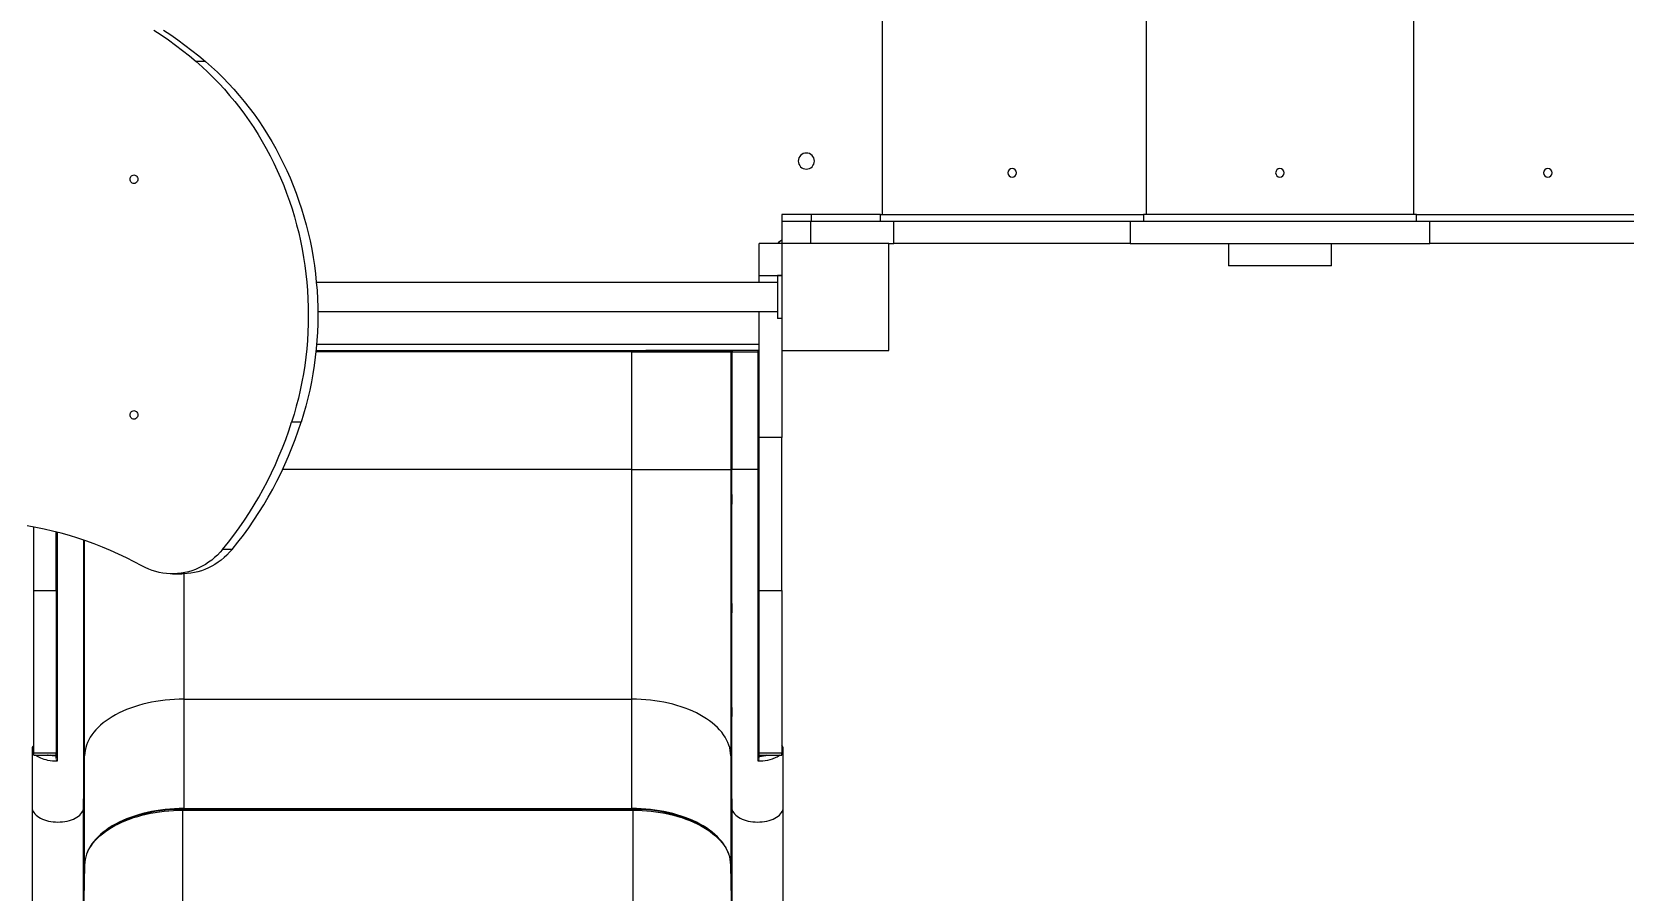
# Model space of a CAD drawing. Header units: millimetres. Extents: x -3658 to 3215, y -4270 to 3008.
# Drawn here: x -1215 to 270, y -846 to -44 of the extents above; entities that cross this region are included whole.
import ezdxf

# ---------------------------------------------------------------- set-up
doc = ezdxf.new("R2010")
doc.units = ezdxf.units.MM
for name, color, linetype in [('DIKOM_ОБЪЕКТ', 7, 'Continuous'), ('DIKOM_РАЗМЕР_ЗОНА', 7, 'Continuous'), ('DIKOM_РАЗМЕР_ОБЪЕКТА', 7, 'Continuous')]:
    doc.layers.add(name, color=color, linetype=linetype)
doc.styles.add('style1', font='arial.ttf', dxfattribs={"width": 0.8})
doc.dimstyles.new('1-50', dxfattribs={"dimtxt": 300, "dimasz": 200, "dimexe": 100, "dimexo": 0, "dimgap": 100, "dimtad": 1, "dimtxsty": 'style1', "dimcen": 200, "dimclrd": 7, "dimclre": 7, "dimclrt": 7, "dimadec": 1, "dimazin": 2, "dimtfac": 1, "dimtmove": 0, "dimatfit": 2, "dimfxl": 0, "dimlwd": 25, "dimlwe": 18, "dimarcsym": 0})

# ---------------------------------------------------------------- blocks, each defined once
blk = doc.blocks.new('*D0')
at = {"layer": 'Defpoints', "color": 0, "transparency": 16777216}
for p in [(-1335.1, -342.1), (1714.9, -342.1), (1714.9, -2112.3)]:
    blk.add_point(p, dxfattribs=at)
at = {"layer": 'DIKOM_РАЗМЕР_ОБЪЕКТА', "color": 7, "lineweight": 18, "transparency": 16777216}
for p, q in [((-1335.1, -342.1), (-1335.1, -2212.3)), ((1714.9, -342.1), (1714.9, -2212.3))]:
    blk.add_line(p, q, dxfattribs=at)
at = {"layer": 'DIKOM_РАЗМЕР_ОБЪЕКТА', "color": 7, "lineweight": 25, "transparency": 16777216}
blk.add_line((-1135.1, -2112.3), (1514.9, -2112.3), dxfattribs=at)
at = {"layer": 'DIKOM_РАЗМЕР_ОБЪЕКТА', "color": 7, "transparency": 16777216}
for points in [[(-1135.1, -2079), (-1135.1, -2145.6), (-1335.1, -2112.3)], [(1514.9, -2079), (1514.9, -2145.6), (1714.9, -2112.3)]]:
    blk.add_solid(points, dxfattribs=at)
at = {"layer": 'DIKOM_РАЗМЕР_ОБЪЕКТА', "color": 7, "transparency": 16777216, "insert": (189.9, -1859), "char_height": 300, "attachment_point": 5, "style": 'style1'}
blk.add_mtext('3050', dxfattribs=at)
blk = doc.blocks.new('*D1')
at = {"layer": 'Defpoints', "color": 0, "transparency": 16777216}
for p in [(-1882.4, 1472), (1047.2, 1472), (-598.6, -1578)]:
    blk.add_point(p, dxfattribs=at)
at = {"layer": 'DIKOM_РАЗМЕР_ОБЪЕКТА', "color": 7, "lineweight": 18, "transparency": 16777216}
for p, q in [((1047.2, 1472), (-1982.4, 1472)), ((-598.6, -1578), (-1982.4, -1578))]:
    blk.add_line(p, q, dxfattribs=at)
at = {"layer": 'DIKOM_РАЗМЕР_ОБЪЕКТА', "color": 7, "lineweight": 25, "transparency": 16777216}
blk.add_line((-1882.4, -1378), (-1882.4, 1272), dxfattribs=at)
at = {"layer": 'DIKOM_РАЗМЕР_ОБЪЕКТА', "color": 7, "transparency": 16777216}
for points in [[(-1915.8, 1272), (-1849.1, 1272), (-1882.4, 1472)], [(-1915.8, -1378), (-1849.1, -1378), (-1882.4, -1578)]]:
    blk.add_solid(points, dxfattribs=at)
at = {"layer": 'DIKOM_РАЗМЕР_ОБЪЕКТА', "color": 7, "transparency": 16777216, "insert": (-2135.7, -49.1), "char_height": 300, "attachment_point": 5, "rotation": 90, "style": 'style1'}
blk.add_mtext('3050', dxfattribs=at)
blk = doc.blocks.new('*D3')
at = {"layer": 'Defpoints', "color": 0, "transparency": 16777216}
for p in [(-3208.3, 3007.9), (230.3, 3007.9), (-1757.8, -3542.1)]:
    blk.add_point(p, dxfattribs=at)
at = {"layer": 'DIKOM_РАЗМЕР_ЗОНА', "color": 7, "lineweight": 18, "transparency": 16777216}
for p, q in [((230.3, 3007.9), (-3308.3, 3007.9)), ((-1757.8, -3542.1), (-3308.3, -3542.1))]:
    blk.add_line(p, q, dxfattribs=at)
at = {"layer": 'DIKOM_РАЗМЕР_ЗОНА', "color": 7, "lineweight": 25, "transparency": 16777216}
blk.add_line((-3208.3, -3342.1), (-3208.3, 2807.9), dxfattribs=at)
at = {"layer": 'DIKOM_РАЗМЕР_ЗОНА', "color": 7, "transparency": 16777216}
for points in [[(-3241.6, 2807.9), (-3175, 2807.9), (-3208.3, 3007.9)], [(-3241.6, -3342.1), (-3175, -3342.1), (-3208.3, -3542.1)]]:
    blk.add_solid(points, dxfattribs=at)
at = {"layer": 'DIKOM_РАЗМЕР_ЗОНА', "color": 7, "transparency": 16777216, "insert": (-3461.5, -162.1), "char_height": 300, "attachment_point": 5, "rotation": 90, "style": 'style1'}
blk.add_mtext('6550', dxfattribs=at)

msp = doc.modelspace()

# ---------------------------------------------------------------- linework, layer by layer
at = {"layer": 'DIKOM_ОБЪЕКТ', "color": 7, "linetype": 'Continuous', "lineweight": 15}
for p, q in [((-421.053, -215.131), (-421.053, 430.869)), ((-175.053, 430.869), (-175.053, -215.131)), ((74.947, -215.131), (74.947, 430.869)), ((-1052.655, -72.239), (-1061.535, -72.239)), ((-515.053, -215.131), (-515.053, -221.131)), ((-487.414, -215.131), (-515.053, -215.131)), ((-515.053, -221.131), (-515.053, -242.131)), ((-515.053, -221.131), (-488.178, -221.131)), ((-488.178, -221.131), (-488.178, -242.131)), ((-488.178, -221.131), (-410.303, -221.131)), ((-422.725, -215.131), (-487.414, -215.131)), ((-487.414, -215.131), (-487.414, -221.131)), ((-422.725, -215.131), (-177.381, -215.131)), ((-422.725, -221.131), (-422.725, -215.131)), ((-410.303, -242.131), (-410.303, -221.131)), ((-410.303, -221.131), (-189.804, -221.131)), ((-189.804, -221.131), (-189.804, -242.131)), ((-189.804, -221.131), (89.697, -221.131)), ((77.275, -215.131), (-177.381, -215.131)), ((-177.381, -215.131), (-177.381, -221.131)), ((77.275, -215.131), (322.619, -215.131)), ((77.275, -221.131), (77.275, -215.131)), ((89.697, -242.131), (89.697, -221.131)), ((89.697, -221.131), (310.196, -221.131)), ((-515.053, -242.131), (-536.053, -242.131)), ((-536.053, -272.13), (-536.053, -242.131)), ((-415.053, -242.131), (-515.053, -242.131)), ((-515.053, -242.131), (-515.053, -342.131)), ((-415.053, -342.131), (-415.053, -242.131)), ((-415.053, -242.131), (-410.303, -242.131)), ((-189.804, -242.131), (-410.303, -242.131)), ((-189.804, -242.131), (89.697, -242.131)), ((-98.053, -242.131), (-98.053, -263.131)), ((-2.053, -263.131), (-2.053, -242.131)), ((310.196, -242.131), (89.697, -242.131)), ((-2.053, -263.131), (-98.053, -263.131)), ((-519.053, -278.631), (-949.317, -278.631)), ((-536.053, -272.13), (-515.053, -272.13)), ((-536.053, -278.631), (-536.053, -272.13)), ((-515.053, -272.131), (-519.053, -272.131)), ((-519.053, -272.131), (-519.053, -312.131)), ((-947.951, -305.631), (-519.053, -305.631)), ((-536.053, -423.281), (-536.053, -305.631)), ((-515.053, -312.131), (-519.053, -312.131)), ((-949.062, -336.131), (-536.053, -336.131)), ((-655.053, -343.131), (-949.716, -343.131)), ((-949.614, -342.131), (-641.526, -342.131)), ((-655.053, -342.131), (-655.053, -343.131)), ((-655.053, -343.131), (-562.554, -343.131)), ((-655.053, -453.086), (-655.053, -343.131)), ((-561.554, -342.131), (-641.696, -342.131)), ((-641.309, -342.131), (-561.379, -342.131)), ((-562.554, -343.131), (-561.553, -343.131)), ((-562.554, -343.131), (-562.554, -453.086)), ((-560.553, -342.131), (-561.554, -342.131)), ((-561.553, -343.131), (-537.031, -343.131)), ((-561.553, -343.131), (-561.553, -453.086)), ((-537.053, -342.131), (-560.553, -342.131)), ((-537.031, -453.086), (-537.031, -343.131)), ((-537.031, -343.131), (-536.053, -343.131)), ((-536.878, -342.131), (-536.053, -342.131)), ((-515.053, -342.131), (-515.053, -423.281)), ((-515.053, -342.131), (-415.053, -342.131)), ((-963.503, -408.907), (-972.383, -408.907)), ((-515.053, -423.281), (-536.053, -423.281)), ((-536.053, -566.032), (-536.053, -423.281)), ((-515.053, -566.032), (-515.053, -423.281)), ((-655.053, -453.086), (-980.852, -453.086)), ((-655.053, -453.086), (-562.554, -453.086)), ((-655.053, -667.603), (-655.053, -453.086)), ((-561.553, -453.086), (-562.554, -453.086)), ((-562.554, -453.086), (-562.554, -720.372)), ((-561.553, -768.553), (-561.553, -453.086)), ((-537.031, -453.086), (-561.553, -453.086)), ((-537.031, -725.575), (-537.031, -453.086)), ((-536.053, -453.086), (-537.031, -453.086)), ((-1213.053, -566.032), (-1213.053, -506.942)), ((-1192.053, -566.032), (-1192.053, -511.513)), ((-1191.075, -511.762), (-1191.075, -725.575)), ((-1166.553, -519.058), (-1166.553, -768.553)), ((-1165.552, -720.372), (-1165.552, -519.4)), ((-1027.891, -527.683), (-1036.771, -527.683)), ((-1083.695, -550.58), (-1074.815, -550.58)), ((-1073.053, -550.553), (-1073.053, -667.603)), ((-1213.053, -566.032), (-1192.053, -566.032)), ((-1213.053, -717.892), (-1213.053, -566.032)), ((-1192.053, -566.032), (-1192.053, -717.892)), ((-536.053, -566.032), (-515.053, -566.032)), ((-536.053, -717.892), (-536.053, -566.032)), ((-515.053, -566.032), (-515.053, -717.892)), ((-1073.053, -667.603), (-1073.053, -769.649)), ((-1073.053, -667.603), (-655.053, -667.603)), ((-655.053, -769.649), (-655.053, -667.603)), ((-1214.553, -713.681), (-1214.553, -713.728)), ((-1214.553, -713.728), (-1214.553, -714.292)), ((-1214.553, -714.292), (-1214.553, -768.553)), ((-1192.053, -717.892), (-1213.053, -717.892)), ((-1213.053, -719.791), (-1213.053, -717.892)), ((-1213.053, -719.791), (-1192.053, -719.791)), ((-1192.053, -719.791), (-1192.053, -717.892)), ((-1192.053, -723.013), (-1192.053, -720.266)), ((-1166.553, -768.553), (-1165.552, -720.372)), ((-1165.552, -822.418), (-1165.552, -720.372)), ((-562.554, -720.372), (-561.553, -768.553)), ((-562.554, -720.372), (-562.554, -822.418)), ((-515.053, -717.892), (-536.053, -717.892)), ((-536.053, -719.791), (-536.053, -717.892)), ((-536.053, -719.791), (-515.053, -719.791)), ((-536.053, -723.013), (-536.053, -720.268)), ((-515.053, -719.791), (-515.053, -717.892)), ((-513.553, -713.728), (-513.553, -713.681)), ((-513.553, -714.292), (-513.553, -713.728)), ((-513.553, -768.553), (-513.553, -714.292)), ((-1214.553, -768.553), (-1214.553, -862.755)), ((-1166.553, -870.598), (-1166.553, -768.553)), ((-1074.051, -769.87), (-1074.051, -770.409)), ((-1074.051, -770.409), (-1074.051, -771.156)), ((-654.055, -770.409), (-1074.051, -770.409)), ((-1074.051, -926.455), (-1074.051, -771.156)), ((-1074.051, -771.156), (-654.055, -771.156)), ((-1073.053, -769.649), (-655.053, -769.649)), ((-1073.053, -769.649), (-1073.053, -769.862)), ((-1073.053, -769.862), (-655.053, -769.862)), ((-655.053, -769.862), (-655.053, -769.649)), ((-654.055, -770.409), (-654.055, -769.879)), ((-654.055, -771.156), (-654.055, -770.409)), ((-654.055, -771.156), (-654.055, -926.455)), ((-561.553, -768.553), (-561.553, -870.598)), ((-513.553, -862.755), (-513.553, -768.553)), ((-1214.553, -805.892), (-1214.553, -845.469)), ((-564.702, -811.357), (-564.623, -811.543)), ((-513.553, -845.469), (-513.553, -805.892)), ((-1165.552, -822.418), (-1166.553, -870.598)), ((-561.553, -870.598), (-562.554, -822.418))]:
    msp.add_line(p, q, dxfattribs=at)
at = {"layer": 'DIKOM_ОБЪЕКТ', "color": 7, "linetype": 'Continuous', "lineweight": 15, "flags": 128}
for points in [[(-1100.976, -42.943), (-1094.151, -47.4), (-1087.422, -52.031), (-1080.793, -56.832), (-1074.266, -61.803), (-1067.845, -66.939), (-1061.535, -72.239)], [(-1092.096, -42.943), (-1085.272, -47.4), (-1078.543, -52.031), (-1071.913, -56.832), (-1065.386, -61.803), (-1058.966, -66.939), (-1052.655, -72.239)], [(-1061.535, -72.239), (-1056.014, -77.116), (-1050.61, -82.151), (-1045.327, -87.339), (-1040.168, -92.677), (-1035.136, -98.161), (-1030.235, -103.788), (-1025.469, -109.553), (-1020.84, -115.454), (-1016.351, -121.485), (-1012.007, -127.643), (-1007.809, -133.924), (-1003.76, -140.323), (-999.864, -146.836), (-996.122, -153.459), (-992.538, -160.186), (-989.114, -167.015), (-985.852, -173.939), (-982.754, -180.955), (-979.823, -188.058), (-977.06, -195.242), (-974.467, -202.503), (-972.046, -209.836), (-969.799, -217.236), (-967.728, -224.697), (-965.832, -232.216), (-964.115, -239.787), (-962.577, -247.404), (-961.219, -255.064), (-960.041, -262.759), (-959.046, -270.486), (-958.233, -278.238), (-957.603, -286.011), (-957.157, -293.8), (-956.894, -301.599), (-956.815, -309.403), (-956.92, -317.206), (-957.209, -325.004), (-957.682, -332.791), (-958.338, -340.562), (-959.178, -348.311), (-960.199, -356.033), (-961.402, -363.724), (-962.786, -371.377), (-964.35, -378.988), (-966.093, -386.552), (-968.014, -394.063), (-970.111, -401.516), (-972.383, -408.907)], [(-1052.655, -72.239), (-1047.134, -77.116), (-1041.731, -82.151), (-1036.447, -87.339), (-1031.288, -92.677), (-1026.256, -98.161), (-1021.355, -103.788), (-1016.589, -109.553), (-1011.96, -115.454), (-1007.472, -121.485), (-1003.127, -127.643), (-998.929, -133.924), (-994.88, -140.323), (-990.984, -146.836), (-987.243, -153.459), (-983.659, -160.186), (-980.234, -167.015), (-976.972, -173.939), (-973.874, -180.955), (-970.943, -188.058), (-968.18, -195.242), (-965.587, -202.503), (-963.167, -209.836), (-960.92, -217.236), (-958.848, -224.697), (-956.953, -232.216), (-955.235, -239.787), (-953.697, -247.404), (-952.339, -255.064), (-951.162, -262.759), (-950.166, -270.486), (-949.353, -278.238), (-948.723, -286.011), (-948.277, -293.8), (-948.014, -301.599), (-947.935, -309.403), (-948.041, -317.206), (-948.33, -325.004), (-948.803, -332.791), (-949.459, -340.562), (-950.298, -348.311), (-951.319, -356.033), (-952.523, -363.724), (-953.907, -371.377), (-955.471, -378.988), (-957.214, -386.552), (-959.134, -394.063), (-961.231, -401.516), (-963.503, -408.907)], [(-1115.942, -182.131), (-1116.033, -183.021), (-1116.301, -183.866), (-1116.733, -184.625), (-1117.307, -185.258), (-1117.994, -185.735), (-1118.761, -186.03), (-1119.567, -186.131), (-1120.374, -186.03), (-1121.14, -185.735), (-1121.827, -185.258), (-1122.401, -184.625), (-1122.833, -183.866), (-1123.101, -183.021), (-1123.192, -182.131), (-1123.101, -181.241), (-1122.833, -180.395), (-1122.401, -179.637), (-1121.827, -179.003), (-1121.14, -178.527), (-1120.374, -178.231), (-1119.567, -178.131), (-1118.761, -178.231), (-1117.994, -178.527), (-1117.307, -179.003), (-1116.733, -179.637), (-1116.301, -180.395), (-1116.033, -181.241), (-1115.942, -182.131)], [(-518.496, -242.131), (-516.953, -240.231), (-515.053, -238.688)], [(-1115.942, -402.131), (-1116.033, -403.021), (-1116.301, -403.866), (-1116.733, -404.625), (-1117.307, -405.258), (-1117.994, -405.735), (-1118.761, -406.03), (-1119.567, -406.131), (-1120.374, -406.03), (-1121.14, -405.735), (-1121.827, -405.258), (-1122.401, -404.625), (-1122.833, -403.866), (-1123.101, -403.021), (-1123.192, -402.131), (-1123.101, -401.241), (-1122.833, -400.395), (-1122.401, -399.637), (-1121.827, -399.003), (-1121.14, -398.527), (-1120.374, -398.231), (-1119.567, -398.131), (-1118.761, -398.231), (-1117.994, -398.527), (-1117.307, -399.003), (-1116.733, -399.637), (-1116.301, -400.395), (-1116.033, -401.241), (-1115.942, -402.131)], [(-561.731, -485.576), (-561.749, -485.322), (-561.765, -484.589), (-561.778, -483.461), (-561.786, -482.063), (-561.788, -480.554), (-561.783, -479.104), (-561.774, -477.877), (-561.759, -477.009), (-561.742, -476.601), (-561.737, -476.576), (-561.719, -476.829), (-561.703, -477.562), (-561.69, -478.691), (-561.682, -480.088), (-561.681, -481.597), (-561.685, -483.047), (-561.694, -484.275), (-561.708, -485.142), (-561.725, -485.551), (-561.731, -485.576)], [(-1112.093, -543.174), (-1119.337, -539.284), (-1126.66, -535.576), (-1134.057, -532.052), (-1141.524, -528.714), (-1149.058, -525.563), (-1156.654, -522.601), (-1164.309, -519.83), (-1172.019, -517.251), (-1179.781, -514.865), (-1187.589, -512.673), (-1195.44, -510.678), (-1203.33, -508.878), (-1211.255, -507.277), (-1219.21, -505.874)], [(-1036.771, -527.683), (-1039.145, -530.411), (-1041.649, -532.993), (-1044.275, -535.423), (-1047.017, -537.692), (-1049.866, -539.795), (-1052.813, -541.725), (-1055.851, -543.476), (-1058.97, -545.043), (-1062.161, -546.423), (-1065.415, -547.61), (-1068.722, -548.602), (-1072.073, -549.395), (-1075.458, -549.987), (-1078.867, -550.377), (-1082.29, -550.563), (-1085.717, -550.544), (-1089.139, -550.322), (-1092.544, -549.895), (-1095.923, -549.267), (-1099.267, -548.438), (-1102.566, -547.411), (-1105.809, -546.188), (-1108.988, -544.775), (-1112.093, -543.174)], [(-1027.891, -527.683), (-1030.265, -530.411), (-1032.769, -532.993), (-1035.396, -535.423), (-1038.137, -537.692), (-1040.986, -539.795), (-1043.934, -541.725), (-1046.971, -543.476), (-1050.09, -545.043), (-1053.281, -546.423), (-1056.535, -547.61), (-1059.842, -548.602), (-1063.193, -549.395), (-1066.578, -549.987), (-1069.987, -550.377), (-1073.41, -550.563), (-1074.815, -550.58)], [(-1166.385, -586.968), (-1166.402, -586.715), (-1166.415, -585.982), (-1166.423, -584.854), (-1166.426, -583.456), (-1166.422, -581.947), (-1166.413, -580.497), (-1166.4, -579.269), (-1166.383, -578.402), (-1166.365, -577.993), (-1166.359, -577.968), (-1166.343, -578.222), (-1166.329, -578.955), (-1166.321, -580.083), (-1166.318, -581.481), (-1166.322, -582.99), (-1166.331, -584.44), (-1166.345, -585.667), (-1166.362, -586.535), (-1166.38, -586.944), (-1166.385, -586.968)], [(-561.721, -586.968), (-561.739, -586.715), (-561.756, -585.982), (-561.771, -584.854), (-561.782, -583.456), (-561.787, -581.947), (-561.787, -580.497), (-561.78, -579.269), (-561.768, -578.402), (-561.752, -577.993), (-561.747, -577.968), (-561.729, -578.222), (-561.712, -578.955), (-561.697, -580.083), (-561.686, -581.481), (-561.681, -582.99), (-561.682, -584.44), (-561.688, -585.668), (-561.7, -586.535), (-561.716, -586.944), (-561.721, -586.968)], [(-1073.053, -667.603), (-1077.439, -667.663), (-1081.816, -667.842), (-1086.172, -668.14), (-1090.499, -668.556), (-1094.787, -669.089), (-1099.026, -669.738), (-1103.207, -670.502), (-1107.319, -671.378), (-1111.355, -672.365), (-1115.304, -673.462), (-1119.159, -674.664), (-1122.909, -675.969), (-1126.548, -677.376), (-1130.066, -678.879), (-1133.456, -680.477), (-1136.71, -682.165), (-1139.82, -683.94), (-1142.781, -685.797), (-1145.585, -687.733), (-1148.225, -689.742), (-1150.697, -691.822), (-1152.993, -693.966), (-1155.11, -696.17), (-1157.042, -698.429), (-1158.786, -700.739), (-1160.336, -703.093), (-1161.69, -705.487), (-1162.845, -707.914), (-1163.797, -710.371), (-1164.546, -712.851), (-1165.088, -715.348), (-1165.424, -717.857), (-1165.552, -720.372)], [(-562.554, -720.372), (-562.682, -717.857), (-563.018, -715.348), (-563.56, -712.851), (-564.309, -710.371), (-565.261, -707.914), (-566.416, -705.487), (-567.77, -703.093), (-569.321, -700.739), (-571.064, -698.429), (-572.996, -696.17), (-575.113, -693.966), (-577.41, -691.822), (-579.881, -689.742), (-582.521, -687.733), (-585.325, -685.797), (-588.286, -683.94), (-591.396, -682.165), (-594.65, -680.477), (-598.04, -678.879), (-601.558, -677.376), (-605.197, -675.969), (-608.947, -674.664), (-612.802, -673.462), (-616.751, -672.365), (-620.787, -671.378), (-624.9, -670.502), (-629.08, -669.738), (-633.319, -669.089), (-637.607, -668.556), (-641.934, -668.14), (-646.291, -667.842), (-650.667, -667.663), (-655.053, -667.603)], [(-1166.395, -683.607), (-1166.41, -683.353), (-1166.42, -682.621), (-1166.425, -681.492), (-1166.424, -680.095), (-1166.418, -678.586), (-1166.406, -677.136), (-1166.39, -675.908), (-1166.373, -675.041), (-1166.355, -674.632), (-1166.35, -674.607), (-1166.335, -674.861), (-1166.324, -675.593), (-1166.319, -676.722), (-1166.32, -678.119), (-1166.326, -679.628), (-1166.338, -681.078), (-1166.354, -682.306), (-1166.372, -683.173), (-1166.39, -683.582), (-1166.395, -683.607)], [(-561.711, -683.607), (-561.729, -683.353), (-561.747, -682.621), (-561.763, -681.492), (-561.777, -680.094), (-561.785, -678.585), (-561.788, -677.135), (-561.784, -675.908), (-561.775, -675.041), (-561.762, -674.632), (-561.757, -674.607), (-561.739, -674.861), (-561.721, -675.593), (-561.705, -676.722), (-561.692, -678.12), (-561.683, -679.628), (-561.68, -681.079), (-561.684, -682.306), (-561.693, -683.173), (-561.706, -683.582), (-561.711, -683.607)], [(-1191.075, -725.575), (-1195.529, -725.332), (-1199.906, -724.685), (-1201.596, -724.312), (-1203.233, -723.874), (-1204.805, -723.372), (-1206.301, -722.809), (-1207.708, -722.185), (-1210.121, -720.827), (-1211.402, -719.791)], [(-1192.053, -720.936), (-1195.876, -720.633), (-1199.476, -720.007), (-1200.241, -719.791)], [(-1198.474, -719.791), (-1195.784, -720.214), (-1192.053, -720.449)], [(-1191.854, -720.277), (-1195.104, -720.101), (-1197.467, -719.791)], [(-516.596, -719.791), (-516.623, -719.815), (-517.516, -720.504), (-518.454, -721.127), (-519.418, -721.685), (-520.391, -722.181), (-524.072, -723.629), (-528.195, -724.685), (-532.575, -725.332), (-537.031, -725.575)], [(-529.632, -719.791), (-532.322, -720.214), (-536.053, -720.449)], [(-1214.553, -768.553), (-1214.451, -769.823), (-1214.144, -771.082), (-1213.637, -772.32), (-1212.932, -773.526), (-1212.037, -774.689), (-1210.958, -775.8), (-1209.705, -776.849), (-1208.289, -777.827), (-1206.722, -778.726), (-1205.016, -779.538), (-1203.187, -780.257), (-1201.251, -780.876), (-1199.223, -781.389), (-1197.121, -781.793), (-1194.963, -782.084), (-1192.768, -782.26), (-1190.553, -782.319), (-1188.339, -782.26), (-1186.143, -782.084), (-1183.985, -781.793), (-1181.883, -781.389), (-1179.855, -780.876), (-1177.919, -780.257), (-1176.09, -779.538), (-1174.384, -778.726), (-1172.817, -777.827), (-1171.401, -776.849), (-1170.148, -775.8), (-1169.069, -774.689), (-1168.174, -773.526), (-1167.469, -772.32), (-1166.962, -771.082), (-1166.655, -769.823), (-1166.553, -768.553)], [(-1162.993, -810.432), (-1162.198, -808.812), (-1160.849, -806.432), (-1159.306, -804.092), (-1157.571, -801.796), (-1155.649, -799.55), (-1153.543, -797.359), (-1151.258, -795.228), (-1148.799, -793.161), (-1146.173, -791.163), (-1143.384, -789.239), (-1140.44, -787.393), (-1137.346, -785.629), (-1134.11, -783.951), (-1130.739, -782.363), (-1127.241, -780.869), (-1123.623, -779.471), (-1119.893, -778.173), (-1116.061, -776.978), (-1112.134, -775.889), (-1108.121, -774.908), (-1104.032, -774.036), (-1099.875, -773.277), (-1095.661, -772.632), (-1091.397, -772.102), (-1087.095, -771.689), (-1082.764, -771.393), (-1078.412, -771.215), (-1074.051, -771.156)], [(-1143.461, -788.486), (-1141.909, -787.441), (-1138.427, -785.341), (-1134.752, -783.353), (-1130.893, -781.484), (-1126.865, -779.739), (-1122.679, -778.123), (-1118.352, -776.643), (-1113.898, -775.302), (-1109.336, -774.104), (-1104.687, -773.054), (-1099.977, -772.154), (-1095.246, -771.408), (-1090.564, -770.819), (-1086.104, -770.392), (-1082.309, -770.128), (-1079.254, -769.981), (-1075.646, -769.883), (-1073.053, -769.862)], [(-1073.053, -769.649), (-1077.439, -769.709), (-1081.816, -769.888), (-1086.172, -770.185), (-1090.499, -770.601), (-1094.787, -771.134), (-1099.026, -771.783), (-1103.207, -772.547), (-1107.319, -773.424), (-1111.355, -774.411), (-1115.304, -775.507), (-1119.159, -776.709), (-1122.909, -778.015), (-1126.548, -779.421), (-1130.066, -780.925), (-1133.456, -782.523), (-1136.71, -784.211), (-1139.82, -785.985), (-1142.781, -787.843), (-1143.233, -788.142)], [(-1074.051, -770.409), (-1078.426, -770.468), (-1082.791, -770.647), (-1087.137, -770.943), (-1091.453, -771.358), (-1095.729, -771.89), (-1099.958, -772.537), (-1104.127, -773.298), (-1108.23, -774.172), (-1112.255, -775.157), (-1116.194, -776.25), (-1120.039, -777.448), (-1123.781, -778.75), (-1127.41, -780.152), (-1130.92, -781.652), (-1134.301, -783.245), (-1137.548, -784.928), (-1140.651, -786.698), (-1142.727, -787.981)], [(-580.329, -791.432), (-582.521, -789.778), (-585.325, -787.843), (-588.286, -785.985), (-591.396, -784.211), (-594.65, -782.523), (-598.04, -780.925), (-601.558, -779.421), (-605.197, -778.015), (-608.947, -776.709), (-612.802, -775.507), (-616.751, -774.411), (-620.787, -773.424), (-624.9, -772.547), (-629.08, -771.783), (-633.319, -771.134), (-637.607, -770.601), (-641.934, -770.185), (-646.291, -769.888), (-650.667, -769.709), (-655.053, -769.649)], [(-655.053, -769.862), (-649.656, -769.952), (-647.426, -770.042), (-643.742, -770.259), (-639.934, -770.574), (-635.879, -771.012), (-631.692, -771.578), (-627.427, -772.278), (-623.131, -773.114), (-618.841, -774.087), (-614.587, -775.195), (-610.396, -776.439), (-606.29, -777.813), (-602.29, -779.316), (-598.413, -780.943), (-594.675, -782.69), (-591.09, -784.551), (-587.673, -786.523), (-584.434, -788.598), (-581.384, -790.772), (-580.262, -791.664)], [(-586.247, -787.434), (-587.455, -786.698), (-590.558, -784.928), (-593.805, -783.245), (-597.186, -781.652), (-600.696, -780.152), (-604.326, -778.75), (-608.067, -777.448), (-611.912, -776.25), (-615.851, -775.157), (-619.877, -774.172), (-623.979, -773.298), (-628.149, -772.537), (-632.377, -771.89), (-636.654, -771.358), (-640.969, -770.943), (-645.315, -770.647), (-649.68, -770.468), (-654.055, -770.409)], [(-654.055, -771.156), (-649.694, -771.215), (-645.343, -771.393), (-641.011, -771.689), (-636.709, -772.102), (-632.446, -772.632), (-628.231, -773.277), (-624.074, -774.036), (-619.985, -774.908), (-615.972, -775.889), (-612.045, -776.978), (-608.213, -778.173), (-604.483, -779.471), (-600.865, -780.869), (-597.367, -782.363), (-593.996, -783.951), (-590.76, -785.629), (-587.666, -787.393), (-584.722, -789.239), (-581.933, -791.163), (-579.307, -793.161), (-576.848, -795.228), (-574.564, -797.359), (-572.457, -799.55), (-570.535, -801.796), (-568.8, -804.092), (-567.257, -806.432), (-565.909, -808.812), (-564.759, -811.225), (-564.702, -811.357)], [(-561.553, -768.553), (-561.451, -769.823), (-561.144, -771.082), (-560.637, -772.32), (-559.932, -773.526), (-559.037, -774.689), (-557.958, -775.8), (-556.706, -776.849), (-555.289, -777.827), (-553.722, -778.726), (-552.016, -779.538), (-550.187, -780.257), (-548.251, -780.876), (-546.223, -781.389), (-544.121, -781.793), (-541.963, -782.084), (-539.768, -782.26), (-537.553, -782.319), (-535.339, -782.26), (-533.143, -782.084), (-530.985, -781.793), (-528.883, -781.389), (-526.855, -780.876), (-524.919, -780.257), (-523.09, -779.538), (-521.384, -778.726), (-519.817, -777.827), (-518.401, -776.849), (-517.148, -775.8), (-516.069, -774.689), (-515.174, -773.526), (-514.469, -772.32), (-513.962, -771.082), (-513.655, -769.823), (-513.553, -768.553)], [(-1143.233, -788.142), (-1145.585, -789.778), (-1148.225, -791.788), (-1150.697, -793.867), (-1152.993, -796.011), (-1155.11, -798.216), (-1157.042, -800.475), (-1158.786, -802.784), (-1160.336, -805.139), (-1161.69, -807.532), (-1162.845, -809.96), (-1163.797, -812.416), (-1164.546, -814.896), (-1165.088, -817.393), (-1165.424, -819.902), (-1165.552, -822.418)], [(-562.554, -822.418), (-562.682, -819.902), (-563.018, -817.393), (-563.56, -814.896), (-564.309, -812.416), (-565.261, -809.96), (-566.416, -807.532), (-567.77, -805.139), (-569.321, -802.784), (-571.064, -800.475), (-572.996, -798.216), (-575.113, -796.011), (-577.41, -793.867), (-579.881, -791.788), (-580.329, -791.432)], [(-1163.483, -811.543), (-1163.347, -811.225), (-1162.993, -810.432)]]:
    msp.add_lwpolyline(points, dxfattribs=at)
at = {"layer": 'DIKOM_ОБЪЕКТ', "color": 7, "linetype": 'Continuous', "lineweight": 15, "extrusion": (2.76751e-16, 3.49148e-15, -1)}
msp.add_circle((492.053, -165.131), 7.5, dxfattribs=at)
at = {"layer": 'DIKOM_ОБЪЕКТ', "color": 7, "linetype": 'Continuous', "lineweight": 15, "extrusion": (3.50743e-16, 3.53706e-15, -1)}
msp.add_circle((300.053, -176.131), 4, dxfattribs=at)
at = {"layer": 'DIKOM_ОБЪЕКТ', "color": 7, "linetype": 'Continuous', "lineweight": 15, "extrusion": (1.83881e-16, 3.54699e-15, -1)}
msp.add_circle((50.053, -176.131), 4, dxfattribs=at)
at = {"layer": 'DIKOM_ОБЪЕКТ', "color": 7, "linetype": 'Continuous', "lineweight": 15, "extrusion": (2.03378e-31, 3.68705e-15, -1)}
msp.add_circle((-199.947, -176.131), 4, dxfattribs=at)
at = {"layer": 'DIKOM_ОБЪЕКТ', "color": 7, "linetype": 'Continuous', "lineweight": 15}
for centre, radius, start, end in [((-561.554, -343.131), 1, 90.000496, 180), ((-560.553, -343.131), 1, 89.998802, 180), ((-550.121, -342.846), 13.092, 358.755247, 3.530345), ((-537.053, -343.131), 1, 0, 90), ((-1314.598, -300.446), 358.991, 320.706307, 342.414652), ((-1305.718, -300.446), 358.991, 320.706307, 342.414652), ((-1211.153, -713.681), 3.4, 123.974476, 180), ((-1211.663, -713.784), 2.901, 118.629273, 175.004663), ((-1211.663, -714.349), 2.901, 118.632057, 175.003584), ((-516.953, -713.681), 3.4, 0, 56.025524), ((-516.497, -713.817), 2.956, 5.153886, 60.760539), ((-516.497, -714.382), 2.956, 5.153684, 60.760557), ((-1208.984, -714.267), 5.569, 180.254591, 223.06074), ((-1187.789, -722.762), 4.325, 189.643735, 220.56471), ((-540.316, -722.763), 4.324, 319.433165, 350.354552), ((-536.6, -684.536), 35.742, 270.557529, 279.357906), ((-537.151, -682.789), 38.162, 271.64796, 284.082918), ((-518.773, -714.402), 5.221, 315.438499, 1.19942)]:
    msp.add_arc(centre, radius, start, end, dxfattribs=at)
msp.add_ellipse((-561.734, -379.076), major_axis=(0, 4.5), ratio=0.01192085, dxfattribs=at)

# ---------------------------------------------------------------- dimensions: what is measured, and where the dimension line sits
at = {"layer": 'DIKOM_РАЗМЕР_ЗОНА'}
dim = msp.add_linear_dim(base=(-3208.306, 3007.869), p1=(-1757.753, -3542.131), p2=(230.318, 3007.869), angle=90, dimstyle='1-50', dxfattribs=at)
dim.commit()
dim.dimension.update_dxf_attribs({"geometry": '*D3', "text_midpoint": (-3208.306, -162.115), "dimtype": 160})
at = {"layer": 'DIKOM_РАЗМЕР_ОБЪЕКТА'}
dim = msp.add_linear_dim(base=(-1882.424, 1471.98), p1=(-598.553, -1578.02), p2=(1047.152, 1471.98), angle=90, dimstyle='1-50', dxfattribs=at)
dim.commit()
dim.dimension.update_dxf_attribs({"geometry": '*D1', "text_midpoint": (-1882.424, -49.142), "dimtype": 160})
dim = msp.add_linear_dim(base=(1714.947, -2112.291), p1=(-1335.053, -342.131), p2=(1714.947, -342.131), dimstyle='1-50', dxfattribs=at)
dim.commit()
dim.dimension.update_dxf_attribs({"geometry": '*D0', "text_midpoint": (189.947, -2112.291), "dimtype": 160})

doc.saveas('drawing.dxf')
